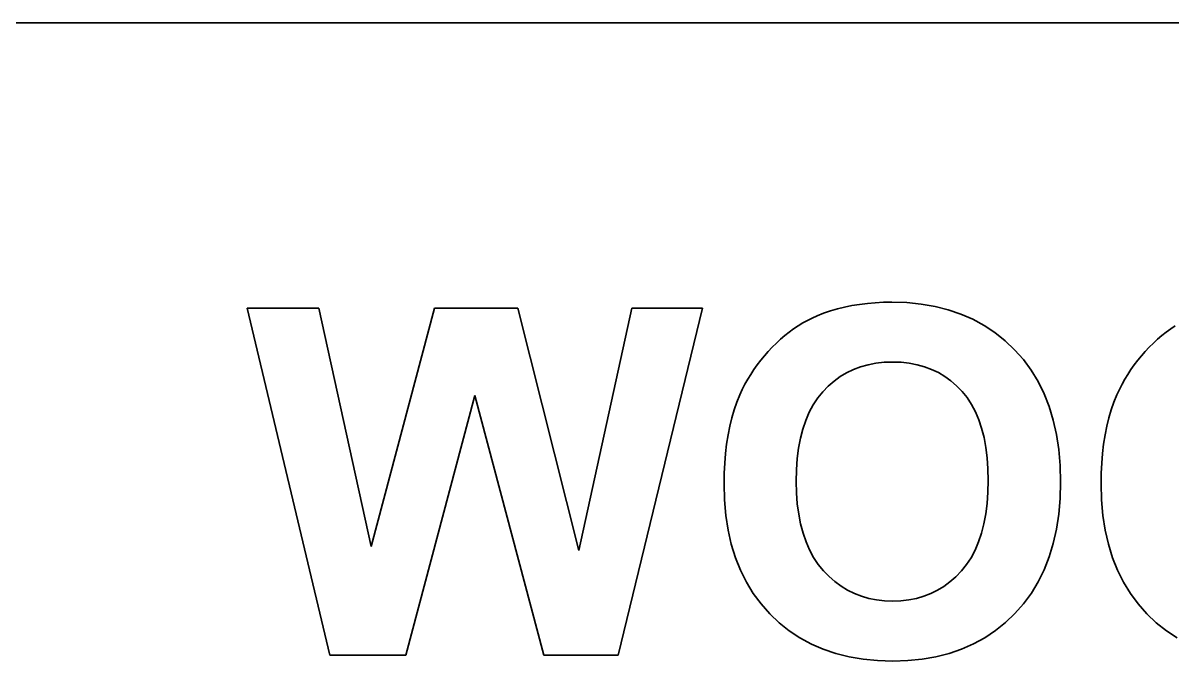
# Model space of a CAD drawing. Extents: x 23 to 587, y 4 to 413.
# Drawn here: x 243.353 to 246.664, y 166.205 to 168.044 of the extents above; entities that cross this region are included whole.
import ezdxf

# ---------------------------------------------------------------- set-up
doc = ezdxf.new("R2010")
doc.units = 0
doc.layers.get('0').update_dxf_attribs({"lineweight": 13})

# ---------------------------------------------------------------- blocks, each defined once
blk = doc.blocks.new('BLOCK7080')
at = {"color": 7, "lineweight": 35}
blk.add_line((-63, 55.05), (-17, 55.05), dxfattribs=at)
at = {"color": 7, "lineweight": 35, "ltscale": 0.00118}
blk.add_line((-45.6127, 53.4381), (-45.5656, 53.4405), dxfattribs=at)
at = {"color": 7, "lineweight": 35, "ltscale": 0.001207}
blk.add_line((-45.5656, 53.4405), (-45.5173, 53.4413), dxfattribs=at)
at = {"color": 7, "lineweight": 35, "ltscale": 0.002167}
blk.add_line((-45.5173, 53.4413), (-45.4307, 53.4385), dxfattribs=at)
at = {"color": 7, "lineweight": 35, "ltscale": 0.010334}
blk.add_line((-49.2336, 53.4071), (-48.8202, 53.4071), dxfattribs=at)
at = {"color": 7, "lineweight": 35, "ltscale": 0.051405}
blk.add_line((-48.7561, 51.4071), (-49.2336, 53.4071), dxfattribs=at)
at = {"color": 7, "lineweight": 35, "ltscale": 0.035163}
blk.add_line((-48.8202, 53.4071), (-48.5187, 52.0333), dxfattribs=at)
at = {"color": 7, "lineweight": 35, "ltscale": 0.035541}
blk.add_line((-48.5187, 52.0333), (-48.1531, 53.4071), dxfattribs=at)
at = {"color": 7, "lineweight": 35, "ltscale": 0.012005}
blk.add_line((-48.1531, 53.4071), (-47.6729, 53.4071), dxfattribs=at)
at = {"color": 7, "lineweight": 35, "ltscale": 0.036008}
blk.add_line((-47.6729, 53.4071), (-47.3223, 52.0101), dxfattribs=at)
at = {"color": 7, "lineweight": 35, "ltscale": 0.035758}
blk.add_line((-47.3223, 52.0101), (-47.0153, 53.4071), dxfattribs=at)
at = {"color": 7, "lineweight": 35, "ltscale": 0.051453}
blk.add_line((-46.6088, 53.4071), (-47.0944, 51.4071), dxfattribs=at)
at = {"color": 7, "lineweight": 35, "ltscale": 0.010164}
blk.add_line((-47.0153, 53.4071), (-46.6088, 53.4071), dxfattribs=at)
at = {"color": 7, "lineweight": 35, "ltscale": 0.00102}
blk.add_line((-45.9484, 53.3621), (-45.9105, 53.3771), dxfattribs=at)
at = {"color": 7, "lineweight": 35, "ltscale": 0.001034}
blk.add_line((-45.9105, 53.3771), (-45.8714, 53.3906), dxfattribs=at)
at = {"color": 7, "lineweight": 35, "ltscale": 0.001049}
blk.add_line((-45.8714, 53.3906), (-45.8311, 53.4025), dxfattribs=at)
at = {"color": 7, "lineweight": 35, "ltscale": 0.001066}
blk.add_line((-45.8311, 53.4025), (-45.7898, 53.4128), dxfattribs=at)
at = {"color": 7, "lineweight": 35, "ltscale": 0.001086}
blk.add_line((-45.7898, 53.4128), (-45.7472, 53.4215), dxfattribs=at)
at = {"color": 7, "lineweight": 35, "ltscale": 0.001106}
blk.add_line((-45.7472, 53.4215), (-45.7035, 53.4286), dxfattribs=at)
at = {"color": 7, "lineweight": 35, "ltscale": 0.001129}
for p, q in [((-45.7035, 53.4286), (-45.6587, 53.4341)), ((-45.8455, 51.8304), (-45.8794, 51.8602))]:
    blk.add_line(p, q, dxfattribs=at)
at = {"color": 7, "lineweight": 35, "ltscale": 0.001154}
blk.add_line((-45.6587, 53.4341), (-45.6127, 53.4381), dxfattribs=at)
at = {"color": 7, "lineweight": 35, "ltscale": 0.002088}
blk.add_line((-45.4307, 53.4385), (-45.3476, 53.4303), dxfattribs=at)
at = {"color": 7, "lineweight": 35, "ltscale": 0.002019}
blk.add_line((-45.3476, 53.4303), (-45.268, 53.4166), dxfattribs=at)
at = {"color": 7, "lineweight": 35, "ltscale": 0.001961}
for p, q in [((-45.268, 53.4166), (-45.192, 53.3974)), ((-46.3898, 51.8958), (-46.4188, 51.9687)), ((-44.2166, 51.8958), (-44.2455, 51.9687))]:
    blk.add_line(p, q, dxfattribs=at)
at = {"color": 7, "lineweight": 35, "ltscale": 0.001915}
blk.add_line((-45.192, 53.3974), (-45.1195, 53.3727), dxfattribs=at)
at = {"color": 7, "lineweight": 35, "ltscale": 0.000775931}
blk.add_line((-46.0573, 53.3052), (-46.0307, 53.3213), dxfattribs=at)
at = {"color": 7, "lineweight": 35, "ltscale": 0.000770395}
blk.add_line((-46.0307, 53.3213), (-46.0038, 53.3362), dxfattribs=at)
at = {"color": 7, "lineweight": 35, "ltscale": 0.000765488}
blk.add_line((-46.0038, 53.3362), (-45.9763, 53.3498), dxfattribs=at)
at = {"color": 7, "lineweight": 35, "ltscale": 0.000762345}
blk.add_line((-45.9763, 53.3498), (-45.9484, 53.3621), dxfattribs=at)
at = {"color": 7, "lineweight": 35, "ltscale": 0.001882}
for p, q in [((-45.1195, 53.3727), (-45.0505, 53.3425)), ((-44.8079, 51.6466), (-44.8624, 51.5946))]:
    blk.add_line(p, q, dxfattribs=at)
at = {"color": 7, "lineweight": 35, "ltscale": 0.001863}
blk.add_line((-45.0505, 53.3425), (-44.9851, 53.3069), dxfattribs=at)
at = {"color": 7, "lineweight": 35, "ltscale": 0.000813444}
for p, q in [((-46.1589, 53.2281), (-46.1341, 53.2493)), ((-43.9856, 53.2281), (-43.9609, 53.2493))]:
    blk.add_line(p, q, dxfattribs=at)
at = {"color": 7, "lineweight": 35, "ltscale": 0.000802251}
for p, q in [((-46.1341, 53.2493), (-46.109, 53.2691)), ((-43.9609, 53.2493), (-43.9357, 53.2691))]:
    blk.add_line(p, q, dxfattribs=at)
at = {"color": 7, "lineweight": 35, "ltscale": 0.000791872}
for p, q in [((-46.109, 53.2691), (-46.0833, 53.2878)), ((-43.9357, 53.2691), (-43.9101, 53.2878))]:
    blk.add_line(p, q, dxfattribs=at)
at = {"color": 7, "lineweight": 35, "ltscale": 0.00078366}
for p, q in [((-46.0833, 53.2878), (-46.0573, 53.3052)), ((-43.9101, 53.2878), (-43.884, 53.3052))]:
    blk.add_line(p, q, dxfattribs=at)
at = {"color": 7, "lineweight": 35, "ltscale": 0.001858}
for p, q in [((-44.9851, 53.3069), (-44.9232, 53.2658)), ((-46.1087, 51.5472), (-46.1668, 51.5935)), ((-44.8624, 51.5946), (-44.9203, 51.5481)), ((-43.9354, 51.5472), (-43.9935, 51.5935))]:
    blk.add_line(p, q, dxfattribs=at)
at = {"color": 7, "lineweight": 35, "ltscale": 0.001868}
blk.add_line((-44.9232, 53.2658), (-44.8648, 53.2191), dxfattribs=at)
at = {"color": 7, "lineweight": 35, "ltscale": 0.000843741}
blk.add_line((-46.2301, 53.1575), (-46.207, 53.1821), dxfattribs=at)
at = {"color": 7, "lineweight": 35, "ltscale": 0.000839306}
for p, q in [((-46.207, 53.1821), (-46.1831, 53.2057)), ((-44.0337, 53.1821), (-44.0099, 53.2057))]:
    blk.add_line(p, q, dxfattribs=at)
at = {"color": 7, "lineweight": 35, "ltscale": 0.000825807}
for p, q in [((-46.1831, 53.2057), (-46.1589, 53.2281)), ((-44.0099, 53.2057), (-43.9856, 53.2281))]:
    blk.add_line(p, q, dxfattribs=at)
at = {"color": 7, "lineweight": 35, "ltscale": 0.001891}
blk.add_line((-44.8648, 53.2191), (-44.81, 53.167), dxfattribs=at)
at = {"color": 7, "lineweight": 35, "ltscale": 0.000843604}
blk.add_line((-44.0568, 53.1575), (-44.0337, 53.1821), dxfattribs=at)
at = {"color": 7, "lineweight": 35, "ltscale": 0.000834484}
blk.add_line((-46.2733, 53.1064), (-46.2522, 53.1322), dxfattribs=at)
at = {"color": 7, "lineweight": 35, "ltscale": 0.000838695}
blk.add_line((-46.2522, 53.1322), (-46.2301, 53.1575), dxfattribs=at)
at = {"color": 7, "lineweight": 35, "ltscale": 0.001902}
for p, q in [((-44.81, 53.167), (-44.7596, 53.1101)), ((-44.7596, 53.1101), (-44.7144, 53.0488))]:
    blk.add_line(p, q, dxfattribs=at)
at = {"color": 7, "lineweight": 35, "ltscale": 0.000834358}
blk.add_line((-44.1, 53.1064), (-44.0789, 53.1322), dxfattribs=at)
at = {"color": 7, "lineweight": 35, "ltscale": 0.000838827}
blk.add_line((-44.0789, 53.1322), (-44.0568, 53.1575), dxfattribs=at)
at = {"color": 7, "lineweight": 35, "ltscale": 0.000828438}
blk.add_line((-46.3307, 53.025), (-46.3125, 53.0528), dxfattribs=at)
at = {"color": 7, "lineweight": 35, "ltscale": 0.000829136}
for p, q in [((-46.3125, 53.0528), (-46.2934, 53.0799)), ((-44.1393, 53.0528), (-44.1202, 53.0799))]:
    blk.add_line(p, q, dxfattribs=at)
at = {"color": 7, "lineweight": 35, "ltscale": 0.000831459}
blk.add_line((-46.2934, 53.0799), (-46.2733, 53.1064), dxfattribs=at)
at = {"color": 7, "lineweight": 35, "ltscale": 0.001089}
blk.add_line((-45.778, 53.0345), (-45.7387, 53.0533), dxfattribs=at)
at = {"color": 7, "lineweight": 35, "ltscale": 0.0011}
blk.add_line((-45.7387, 53.0533), (-45.6975, 53.0687), dxfattribs=at)
at = {"color": 7, "lineweight": 35, "ltscale": 0.00112}
for p, q in [((-45.6975, 53.0687), (-45.6543, 53.0807)), ((-45.3762, 51.7338), (-45.4201, 51.7251))]:
    blk.add_line(p, q, dxfattribs=at)
at = {"color": 7, "lineweight": 35, "ltscale": 0.001147}
for p, q in [((-45.6543, 53.0807), (-45.6092, 53.0892)), ((-46.4106, 52.8654), (-46.3932, 52.9078)), ((-44.2373, 52.8654), (-44.2199, 52.9078)), ((-45.1169, 51.8921), (-45.1488, 51.8591))]:
    blk.add_line(p, q, dxfattribs=at)
at = {"color": 7, "lineweight": 35, "ltscale": 0.001183}
blk.add_line((-45.6092, 53.0892), (-45.5622, 53.0944), dxfattribs=at)
at = {"color": 7, "lineweight": 35, "ltscale": 0.001225}
blk.add_line((-45.5622, 53.0944), (-45.5133, 53.0961), dxfattribs=at)
at = {"color": 7, "lineweight": 35, "ltscale": 0.001224}
blk.add_line((-45.5133, 53.0961), (-45.4643, 53.0944), dxfattribs=at)
at = {"color": 7, "lineweight": 35, "ltscale": 0.001181}
for p, q in [((-45.4643, 53.0944), (-45.4173, 53.0893)), ((-45.9707, 52.8494), (-45.9447, 52.8889))]:
    blk.add_line(p, q, dxfattribs=at)
at = {"color": 7, "lineweight": 35, "ltscale": 0.001144}
blk.add_line((-45.4173, 53.0893), (-45.3724, 53.0809), dxfattribs=at)
at = {"color": 7, "lineweight": 35, "ltscale": 0.001115}
blk.add_line((-45.3724, 53.0809), (-45.3293, 53.069), dxfattribs=at)
at = {"color": 7, "lineweight": 35, "ltscale": 0.001094}
blk.add_line((-45.3293, 53.069), (-45.2883, 53.0538), dxfattribs=at)
at = {"color": 7, "lineweight": 35, "ltscale": 0.001081}
for p, q in [((-45.2883, 53.0538), (-45.2493, 53.0352)), ((-45.2547, 51.7808), (-45.2934, 51.7617))]:
    blk.add_line(p, q, dxfattribs=at)
at = {"color": 7, "lineweight": 35, "ltscale": 0.001917}
blk.add_line((-44.7144, 53.0488), (-44.6746, 52.9832), dxfattribs=at)
at = {"color": 7, "lineweight": 35, "ltscale": 0.000828342}
blk.add_line((-44.1574, 53.025), (-44.1393, 53.0528), dxfattribs=at)
at = {"color": 7, "lineweight": 35, "ltscale": 0.00083158}
blk.add_line((-44.1202, 53.0799), (-44.1, 53.1064), dxfattribs=at)
at = {"color": 7, "lineweight": 35, "ltscale": 0.000829413}
blk.add_line((-46.3639, 52.9677), (-46.3478, 52.9967), dxfattribs=at)
at = {"color": 7, "lineweight": 35, "ltscale": 0.00082808}
for p, q in [((-46.3478, 52.9967), (-46.3307, 53.025)), ((-44.1745, 52.9967), (-44.1574, 53.025))]:
    blk.add_line(p, q, dxfattribs=at)
at = {"color": 7, "lineweight": 35, "ltscale": 0.001109}
blk.add_line((-45.8842, 52.9574), (-45.8507, 52.9865), dxfattribs=at)
at = {"color": 7, "lineweight": 35, "ltscale": 0.001093}
blk.add_line((-45.8507, 52.9865), (-45.8153, 53.0122), dxfattribs=at)
at = {"color": 7, "lineweight": 35, "ltscale": 0.001087}
blk.add_line((-45.8153, 53.0122), (-45.778, 53.0345), dxfattribs=at)
at = {"color": 7, "lineweight": 35, "ltscale": 0.001078}
blk.add_line((-45.2493, 53.0352), (-45.2122, 53.0132), dxfattribs=at)
at = {"color": 7, "lineweight": 35, "ltscale": 0.001082}
blk.add_line((-45.2122, 53.0132), (-45.1771, 52.9878), dxfattribs=at)
at = {"color": 7, "lineweight": 35, "ltscale": 0.001097}
for p, q in [((-45.1771, 52.9878), (-45.144, 52.9591)), ((-45.1823, 51.8295), (-45.2176, 51.8034))]:
    blk.add_line(p, q, dxfattribs=at)
at = {"color": 7, "lineweight": 35, "ltscale": 0.001947}
blk.add_line((-44.6746, 52.9832), (-44.6402, 52.9134), dxfattribs=at)
at = {"color": 7, "lineweight": 35, "ltscale": 0.000829498}
blk.add_line((-44.1907, 52.9677), (-44.1745, 52.9967), dxfattribs=at)
at = {"color": 7, "lineweight": 35, "ltscale": 0.000834675}
blk.add_line((-46.3932, 52.9078), (-46.3791, 52.9381), dxfattribs=at)
at = {"color": 7, "lineweight": 35, "ltscale": 0.000831859}
for p, q in [((-46.3791, 52.9381), (-46.3639, 52.9677)), ((-44.2058, 52.9381), (-44.1907, 52.9677))]:
    blk.add_line(p, q, dxfattribs=at)
at = {"color": 7, "lineweight": 35, "ltscale": 0.001156}
blk.add_line((-45.9447, 52.8889), (-45.9157, 52.9249), dxfattribs=at)
at = {"color": 7, "lineweight": 35, "ltscale": 0.001133}
blk.add_line((-45.9157, 52.9249), (-45.8842, 52.9574), dxfattribs=at)
at = {"color": 7, "lineweight": 35, "ltscale": 0.001119}
blk.add_line((-45.144, 52.9591), (-45.1128, 52.9269), dxfattribs=at)
at = {"color": 7, "lineweight": 35, "ltscale": 0.001142}
blk.add_line((-45.1128, 52.9269), (-45.0842, 52.8913), dxfattribs=at)
at = {"color": 7, "lineweight": 35, "ltscale": 0.001992}
blk.add_line((-44.6402, 52.9134), (-44.611, 52.8393), dxfattribs=at)
at = {"color": 7, "lineweight": 35, "ltscale": 0.000834601}
blk.add_line((-44.2199, 52.9078), (-44.2058, 52.9381), dxfattribs=at)
at = {"color": 7, "lineweight": 35, "ltscale": 0.038676}
blk.add_line((-47.9212, 52.9024), (-48.3182, 51.4071), dxfattribs=at)
at = {"color": 7, "lineweight": 35, "ltscale": 0.038685}
blk.add_line((-47.5228, 51.4071), (-47.9212, 52.9024), dxfattribs=at)
at = {"color": 7, "lineweight": 35, "ltscale": 0.001176}
for p, q in [((-46.4261, 52.821), (-46.4106, 52.8654)), ((-44.2528, 52.821), (-44.2373, 52.8654))]:
    blk.add_line(p, q, dxfattribs=at)
at = {"color": 7, "lineweight": 35, "ltscale": 0.001217}
blk.add_line((-45.9936, 52.8065), (-45.9707, 52.8494), dxfattribs=at)
at = {"color": 7, "lineweight": 35, "ltscale": 0.001168}
blk.add_line((-45.0842, 52.8913), (-45.0586, 52.8523), dxfattribs=at)
at = {"color": 7, "lineweight": 35, "ltscale": 0.001205}
blk.add_line((-45.0586, 52.8523), (-45.036, 52.8097), dxfattribs=at)
at = {"color": 7, "lineweight": 35, "ltscale": 0.001209}
for p, q in [((-46.4398, 52.7746), (-46.4261, 52.821)), ((-44.2665, 52.7746), (-44.2528, 52.821))]:
    blk.add_line(p, q, dxfattribs=at)
at = {"color": 7, "lineweight": 35, "ltscale": 0.001262}
blk.add_line((-46.0135, 52.7601), (-45.9936, 52.8065), dxfattribs=at)
at = {"color": 7, "lineweight": 35, "ltscale": 0.001251}
blk.add_line((-45.036, 52.8097), (-45.0164, 52.7637), dxfattribs=at)
at = {"color": 7, "lineweight": 35, "ltscale": 0.002049}
blk.add_line((-44.611, 52.8393), (-44.5871, 52.7609), dxfattribs=at)
at = {"color": 7, "lineweight": 35, "ltscale": 0.001282}
for p, q in [((-46.4617, 52.6759), (-46.4517, 52.7262)), ((-44.2885, 52.6759), (-44.2784, 52.7262))]:
    blk.add_line(p, q, dxfattribs=at)
at = {"color": 7, "lineweight": 35, "ltscale": 0.001245}
for p, q in [((-46.4517, 52.7262), (-46.4398, 52.7746)), ((-44.2784, 52.7262), (-44.2665, 52.7746))]:
    blk.add_line(p, q, dxfattribs=at)
at = {"color": 7, "lineweight": 35, "ltscale": 0.001316}
blk.add_line((-46.0303, 52.7102), (-46.0135, 52.7601), dxfattribs=at)
at = {"color": 7, "lineweight": 35, "ltscale": 0.001307}
blk.add_line((-45.0164, 52.7637), (-44.9998, 52.7141), dxfattribs=at)
at = {"color": 7, "lineweight": 35, "ltscale": 0.001369}
blk.add_line((-44.9998, 52.7141), (-44.9862, 52.6611), dxfattribs=at)
at = {"color": 7, "lineweight": 35, "ltscale": 0.002119}
blk.add_line((-44.5871, 52.7609), (-44.5685, 52.6782), dxfattribs=at)
at = {"color": 7, "lineweight": 35, "ltscale": 0.001323}
for p, q in [((-46.47, 52.6236), (-46.4617, 52.6759)), ((-44.2967, 52.6236), (-44.2885, 52.6759))]:
    blk.add_line(p, q, dxfattribs=at)
at = {"color": 7, "lineweight": 35, "ltscale": 0.001446}
blk.add_line((-46.0547, 52.6), (-46.0441, 52.6568), dxfattribs=at)
at = {"color": 7, "lineweight": 35, "ltscale": 0.001378}
blk.add_line((-46.0441, 52.6568), (-46.0303, 52.7102), dxfattribs=at)
at = {"color": 7, "lineweight": 35, "ltscale": 0.001437}
for p, q in [((-44.9862, 52.6611), (-44.9757, 52.6045)), ((-46.0434, 52.1631), (-46.0544, 52.2195))]:
    blk.add_line(p, q, dxfattribs=at)
at = {"color": 7, "lineweight": 35, "ltscale": 0.0022}
blk.add_line((-44.5685, 52.6782), (-44.5552, 52.5912), dxfattribs=at)
at = {"color": 7, "lineweight": 35, "ltscale": 0.001366}
for p, q in [((-46.4764, 52.5694), (-46.47, 52.6236)), ((-44.3031, 52.5694), (-44.2967, 52.6236))]:
    blk.add_line(p, q, dxfattribs=at)
at = {"color": 7, "lineweight": 35, "ltscale": 0.00152}
blk.add_line((-46.0624, 52.5396), (-46.0547, 52.6), dxfattribs=at)
at = {"color": 7, "lineweight": 35, "ltscale": 0.001512}
blk.add_line((-44.9757, 52.6045), (-44.9681, 52.5445), dxfattribs=at)
at = {"color": 7, "lineweight": 35, "ltscale": 0.00229}
blk.add_line((-44.5552, 52.5912), (-44.5473, 52.5), dxfattribs=at)
at = {"color": 7, "lineweight": 35, "ltscale": 0.001456}
for p, q in [((-46.4837, 52.455), (-46.4809, 52.5132)), ((-44.3104, 52.455), (-44.3077, 52.5132))]:
    blk.add_line(p, q, dxfattribs=at)
at = {"color": 7, "lineweight": 35, "ltscale": 0.00141}
for p, q in [((-46.4809, 52.5132), (-46.4764, 52.5694)), ((-44.3077, 52.5132), (-44.3031, 52.5694))]:
    blk.add_line(p, q, dxfattribs=at)
at = {"color": 7, "lineweight": 35, "ltscale": 0.001599}
blk.add_line((-46.067, 52.4758), (-46.0624, 52.5396), dxfattribs=at)
at = {"color": 7, "lineweight": 35, "ltscale": 0.001592}
blk.add_line((-44.9681, 52.5445), (-44.9636, 52.481), dxfattribs=at)
at = {"color": 7, "lineweight": 35, "ltscale": 0.001503}
for p, q in [((-46.4846, 52.3949), (-46.4837, 52.455)), ((-44.3113, 52.3949), (-44.3104, 52.455))]:
    blk.add_line(p, q, dxfattribs=at)
at = {"color": 7, "lineweight": 35, "ltscale": 0.001683}
blk.add_line((-46.0685, 52.4085), (-46.067, 52.4758), dxfattribs=at)
at = {"color": 7, "lineweight": 35, "ltscale": 0.001675}
blk.add_line((-44.9636, 52.481), (-44.9621, 52.414), dxfattribs=at)
at = {"color": 7, "lineweight": 35, "ltscale": 0.002389}
blk.add_line((-44.5473, 52.5), (-44.5446, 52.4044), dxfattribs=at)
at = {"color": 7, "lineweight": 35, "ltscale": 0.002337}
for p, q in [((-46.482, 52.3014), (-46.4846, 52.3949)), ((-44.3087, 52.3014), (-44.3113, 52.3949))]:
    blk.add_line(p, q, dxfattribs=at)
at = {"color": 7, "lineweight": 35, "ltscale": 0.001658}
blk.add_line((-46.0669, 52.3422), (-46.0685, 52.4085), dxfattribs=at)
at = {"color": 7, "lineweight": 35, "ltscale": 0.001696}
blk.add_line((-44.9621, 52.414), (-44.9636, 52.3461), dxfattribs=at)
at = {"color": 7, "lineweight": 35, "ltscale": 0.00237}
blk.add_line((-44.5446, 52.4044), (-44.5473, 52.3097), dxfattribs=at)
at = {"color": 7, "lineweight": 35, "ltscale": 0.001579}
blk.add_line((-46.0622, 52.2792), (-46.0669, 52.3422), dxfattribs=at)
at = {"color": 7, "lineweight": 35, "ltscale": 0.001613}
blk.add_line((-44.9636, 52.3461), (-44.9683, 52.2818), dxfattribs=at)
at = {"color": 7, "lineweight": 35, "ltscale": 0.002243}
for p, q in [((-46.4741, 52.2121), (-46.482, 52.3014)), ((-44.3008, 52.2121), (-44.3087, 52.3014))]:
    blk.add_line(p, q, dxfattribs=at)
at = {"color": 7, "lineweight": 35, "ltscale": 0.001506}
blk.add_line((-46.0544, 52.2195), (-46.0622, 52.2792), dxfattribs=at)
at = {"color": 7, "lineweight": 35, "ltscale": 0.001534}
blk.add_line((-44.9683, 52.2818), (-44.976, 52.2209), dxfattribs=at)
at = {"color": 7, "lineweight": 35, "ltscale": 0.002272}
blk.add_line((-44.5473, 52.3097), (-44.5552, 52.2191), dxfattribs=at)
at = {"color": 7, "lineweight": 35, "ltscale": 0.002156}
for p, q in [((-46.4609, 52.1268), (-46.4741, 52.2121)), ((-44.2876, 52.1268), (-44.3008, 52.2121))]:
    blk.add_line(p, q, dxfattribs=at)
at = {"color": 7, "lineweight": 35, "ltscale": 0.00146}
blk.add_line((-44.976, 52.2209), (-44.9869, 52.1635), dxfattribs=at)
at = {"color": 7, "lineweight": 35, "ltscale": 0.002183}
blk.add_line((-44.5552, 52.2191), (-44.5683, 52.1328), dxfattribs=at)
at = {"color": 7, "lineweight": 35, "ltscale": 0.00208}
for p, q in [((-46.4425, 52.0457), (-46.4609, 52.1268)), ((-44.2692, 52.0457), (-44.2876, 52.1268)), ((-45.3427, 51.384), (-45.4255, 51.3758))]:
    blk.add_line(p, q, dxfattribs=at)
at = {"color": 7, "lineweight": 35, "ltscale": 0.001375}
blk.add_line((-46.0293, 52.1099), (-46.0434, 52.1631), dxfattribs=at)
at = {"color": 7, "lineweight": 35, "ltscale": 0.001392}
blk.add_line((-44.9869, 52.1635), (-45.0008, 52.1096), dxfattribs=at)
at = {"color": 7, "lineweight": 35, "ltscale": 0.002103}
for p, q in [((-44.5683, 52.1328), (-44.5868, 52.0507)), ((-45.5993, 51.3758), (-45.683, 51.3839))]:
    blk.add_line(p, q, dxfattribs=at)
at = {"color": 7, "lineweight": 35, "ltscale": 0.001319}
blk.add_line((-46.012, 52.06), (-46.0293, 52.1099), dxfattribs=at)
at = {"color": 7, "lineweight": 35, "ltscale": 0.001271}
blk.add_line((-45.9916, 52.0135), (-46.012, 52.06), dxfattribs=at)
at = {"color": 7, "lineweight": 35, "ltscale": 0.001277}
blk.add_line((-45.0178, 52.0591), (-45.038, 52.0122), dxfattribs=at)
at = {"color": 7, "lineweight": 35, "ltscale": 0.001331}
blk.add_line((-45.0008, 52.1096), (-45.0178, 52.0591), dxfattribs=at)
at = {"color": 7, "lineweight": 35, "ltscale": 0.002036}
blk.add_line((-44.5868, 52.0507), (-44.6105, 51.9728), dxfattribs=at)
at = {"color": 7, "lineweight": 35, "ltscale": 0.002015}
for p, q in [((-46.4188, 51.9687), (-46.4425, 52.0457)), ((-44.2455, 51.9687), (-44.2692, 52.0457))]:
    blk.add_line(p, q, dxfattribs=at)
at = {"color": 7, "lineweight": 35, "ltscale": 0.001231}
blk.add_line((-45.9681, 51.9702), (-45.9916, 52.0135), dxfattribs=at)
at = {"color": 7, "lineweight": 35, "ltscale": 0.001233}
blk.add_line((-45.038, 52.0122), (-45.0612, 51.9687), dxfattribs=at)
at = {"color": 7, "lineweight": 35, "ltscale": 0.001201}
blk.add_line((-45.9414, 51.9302), (-45.9681, 51.9702), dxfattribs=at)
at = {"color": 7, "lineweight": 35, "ltscale": 0.001182}
blk.add_line((-45.9116, 51.8935), (-45.9414, 51.9302), dxfattribs=at)
at = {"color": 7, "lineweight": 35, "ltscale": 0.001173}
blk.add_line((-45.0875, 51.9287), (-45.1169, 51.8921), dxfattribs=at)
at = {"color": 7, "lineweight": 35, "ltscale": 0.001197}
blk.add_line((-45.0612, 51.9687), (-45.0875, 51.9287), dxfattribs=at)
at = {"color": 7, "lineweight": 35, "ltscale": 0.001979}
blk.add_line((-44.6105, 51.9728), (-44.6394, 51.8991), dxfattribs=at)
at = {"color": 7, "lineweight": 35, "ltscale": 0.001921}
blk.add_line((-46.3556, 51.827), (-46.3898, 51.8958), dxfattribs=at)
at = {"color": 7, "lineweight": 35, "ltscale": 0.001158}
blk.add_line((-45.8794, 51.8602), (-45.9116, 51.8935), dxfattribs=at)
at = {"color": 7, "lineweight": 35, "ltscale": 0.001118}
blk.add_line((-45.1488, 51.8591), (-45.1823, 51.8295), dxfattribs=at)
at = {"color": 7, "lineweight": 35, "ltscale": 0.001936}
blk.add_line((-44.6394, 51.8991), (-44.6736, 51.8297), dxfattribs=at)
at = {"color": 7, "lineweight": 35, "ltscale": 0.001922}
blk.add_line((-44.1823, 51.827), (-44.2166, 51.8958), dxfattribs=at)
at = {"color": 7, "lineweight": 35, "ltscale": 0.001895}
for p, q in [((-46.3161, 51.7623), (-46.3556, 51.827)), ((-44.1428, 51.7623), (-44.1823, 51.827))]:
    blk.add_line(p, q, dxfattribs=at)
at = {"color": 7, "lineweight": 35, "ltscale": 0.001107}
blk.add_line((-45.8099, 51.8041), (-45.8455, 51.8304), dxfattribs=at)
at = {"color": 7, "lineweight": 35, "ltscale": 0.001092}
blk.add_line((-45.7726, 51.7813), (-45.8099, 51.8041), dxfattribs=at)
at = {"color": 7, "lineweight": 35, "ltscale": 0.001085}
for p, q in [((-45.2176, 51.8034), (-45.2547, 51.7808)), ((-45.2934, 51.7617), (-45.3339, 51.746))]:
    blk.add_line(p, q, dxfattribs=at)
at = {"color": 7, "lineweight": 35, "ltscale": 0.001907}
blk.add_line((-44.6736, 51.8297), (-44.7131, 51.7644), dxfattribs=at)
at = {"color": 7, "lineweight": 35, "ltscale": 0.001883}
for p, q in [((-46.2713, 51.7017), (-46.3161, 51.7623)), ((-44.0981, 51.7017), (-44.1428, 51.7623)), ((-45.9123, 51.4411), (-45.9814, 51.471))]:
    blk.add_line(p, q, dxfattribs=at)
at = {"color": 7, "lineweight": 35, "ltscale": 0.001088}
blk.add_line((-45.7336, 51.762), (-45.7726, 51.7813), dxfattribs=at)
at = {"color": 7, "lineweight": 35, "ltscale": 0.001091}
blk.add_line((-45.6929, 51.7463), (-45.7336, 51.762), dxfattribs=at)
at = {"color": 7, "lineweight": 35, "ltscale": 0.001103}
blk.add_line((-45.6505, 51.734), (-45.6929, 51.7463), dxfattribs=at)
at = {"color": 7, "lineweight": 35, "ltscale": 0.001123}
blk.add_line((-45.6065, 51.7252), (-45.6505, 51.734), dxfattribs=at)
at = {"color": 7, "lineweight": 35, "ltscale": 0.001151}
blk.add_line((-45.5607, 51.72), (-45.6065, 51.7252), dxfattribs=at)
at = {"color": 7, "lineweight": 35, "ltscale": 0.001187}
for p, q in [((-45.5133, 51.7182), (-45.5607, 51.72)), ((-45.4658, 51.7199), (-45.5133, 51.7182))]:
    blk.add_line(p, q, dxfattribs=at)
at = {"color": 7, "lineweight": 35, "ltscale": 0.00115}
blk.add_line((-45.4201, 51.7251), (-45.4658, 51.7199), dxfattribs=at)
at = {"color": 7, "lineweight": 35, "ltscale": 0.001099}
blk.add_line((-45.3339, 51.746), (-45.3762, 51.7338), dxfattribs=at)
at = {"color": 7, "lineweight": 35, "ltscale": 0.001892}
for p, q in [((-44.7131, 51.7644), (-44.7579, 51.7034)), ((-44.7579, 51.7034), (-44.8079, 51.6466))]:
    blk.add_line(p, q, dxfattribs=at)
at = {"color": 7, "lineweight": 35, "ltscale": 0.001886}
blk.add_line((-46.2213, 51.6452), (-46.2713, 51.7017), dxfattribs=at)
at = {"color": 7, "lineweight": 35, "ltscale": 0.001887}
blk.add_line((-44.048, 51.6452), (-44.0981, 51.7017), dxfattribs=at)
at = {"color": 7, "lineweight": 35, "ltscale": 0.001878}
for p, q in [((-46.1668, 51.5935), (-46.2213, 51.6452)), ((-43.9935, 51.5935), (-44.048, 51.6452))]:
    blk.add_line(p, q, dxfattribs=at)
at = {"color": 7, "lineweight": 35, "ltscale": 0.001852}
for p, q in [((-46.0469, 51.5064), (-46.1087, 51.5472)), ((-43.8736, 51.5064), (-43.9354, 51.5472))]:
    blk.add_line(p, q, dxfattribs=at)
at = {"color": 7, "lineweight": 35, "ltscale": 0.001849}
blk.add_line((-44.9203, 51.5481), (-44.9819, 51.5071), dxfattribs=at)
at = {"color": 7, "lineweight": 35, "ltscale": 0.00186}
blk.add_line((-45.9814, 51.471), (-46.0469, 51.5064), dxfattribs=at)
at = {"color": 7, "lineweight": 35, "ltscale": 0.001873}
blk.add_line((-45.0469, 51.4715), (-45.1156, 51.4414), dxfattribs=at)
at = {"color": 7, "lineweight": 35, "ltscale": 0.001854}
blk.add_line((-44.9819, 51.5071), (-45.0469, 51.4715), dxfattribs=at)
at = {"color": 7, "lineweight": 35, "ltscale": 0.010948}
blk.add_line((-48.3182, 51.4071), (-48.7561, 51.4071), dxfattribs=at)
at = {"color": 7, "lineweight": 35, "ltscale": 0.010709}
blk.add_line((-47.0944, 51.4071), (-47.5228, 51.4071), dxfattribs=at)
at = {"color": 7, "lineweight": 35, "ltscale": 0.00192}
blk.add_line((-45.8395, 51.4166), (-45.9123, 51.4411), dxfattribs=at)
at = {"color": 7, "lineweight": 35, "ltscale": 0.001969}
blk.add_line((-45.7631, 51.3975), (-45.8395, 51.4166), dxfattribs=at)
at = {"color": 7, "lineweight": 35, "ltscale": 0.002031}
blk.add_line((-45.683, 51.3839), (-45.7631, 51.3975), dxfattribs=at)
at = {"color": 7, "lineweight": 35, "ltscale": 0.002011}
blk.add_line((-45.2635, 51.3977), (-45.3427, 51.384), dxfattribs=at)
at = {"color": 7, "lineweight": 35, "ltscale": 0.001953}
blk.add_line((-45.1877, 51.4168), (-45.2635, 51.3977), dxfattribs=at)
at = {"color": 7, "lineweight": 35, "ltscale": 0.001906}
blk.add_line((-45.1156, 51.4414), (-45.1877, 51.4168), dxfattribs=at)
at = {"color": 7, "lineweight": 35, "ltscale": 0.002186}
blk.add_line((-45.5119, 51.373), (-45.5993, 51.3758), dxfattribs=at)
at = {"color": 7, "lineweight": 35, "ltscale": 0.00216}
blk.add_line((-45.4255, 51.3758), (-45.5119, 51.373), dxfattribs=at)

msp = doc.modelspace()

# ---------------------------------------------------------------- block references
at = {"lineweight": 0, "xscale": 0.5, "yscale": 0.5, "zscale": 0.5}
msp.add_blockref('BLOCK7080', (268.6158, 140.5185), dxfattribs=at)

doc.saveas('drawing.dxf')
